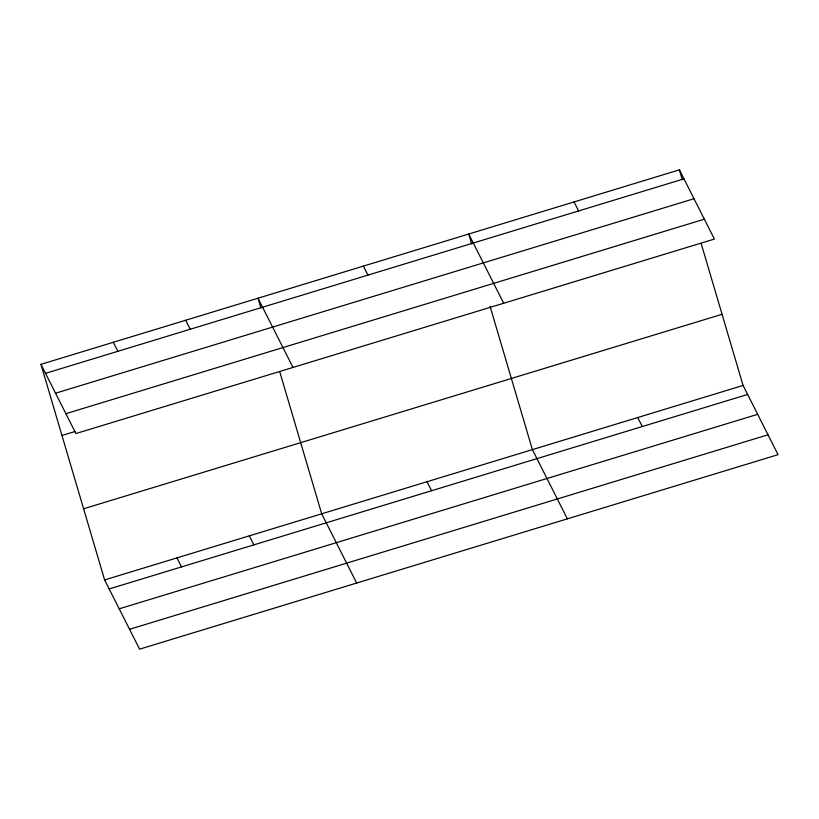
<?xml version="1.0" encoding="UTF-8"?>
<svg xmlns="http://www.w3.org/2000/svg" width="819" height="819" viewBox="0 0 819 819"><rect width="100%" height="100%" fill="white"/><g stroke="black" fill="none" stroke-linecap="round" stroke-linejoin="round"><path stroke-width="1.23" d="M40.95 364.332L679.412 169.84L714.383 239.066L75.921 433.558L40.95 364.332L104.617 579.934L139.588 649.16L778.05 454.668L743.079 385.442L701.146 243.427M45.506 373.341L683.967 178.849M55.538 393.212L694 198.72M65.878 413.687L704.34 219.195M61.957 435.483L75.225 431.439M83.61 508.783L722.071 314.291M104.617 579.934L743.079 385.442M109.173 588.943L747.634 394.451M119.205 608.814L757.667 414.322M129.556 629.289L768.017 434.797M574.068 201.924L578.624 210.944M637.735 417.536L642.291 426.545M503.685 303.245L468.724 234.019L471.621 243.837M567.362 518.847L532.391 449.621L490.09 306.388M363.37 266.114L367.926 275.123M427.037 481.715L431.593 490.724M292.997 367.434L258.026 298.208L260.923 308.016M356.664 583.036L321.693 513.81L279.76 371.795M185.667 320.249L190.223 329.258M249.334 535.851L253.89 544.86M113.309 342.291L117.864 351.3M176.976 557.893L181.531 566.902M679.412 169.84L682.309 179.648"/></g></svg>
